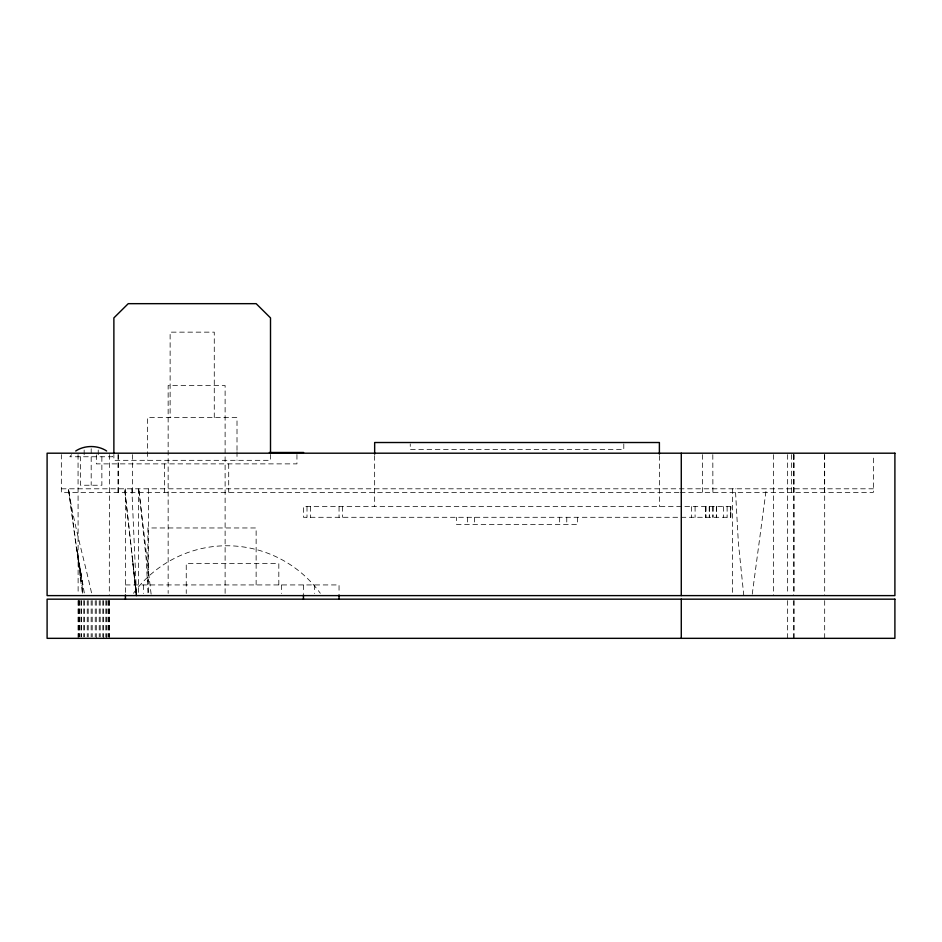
<?xml version="1.0" encoding="UTF-8"?>
<svg xmlns="http://www.w3.org/2000/svg" width="942" height="942" viewBox="0 0 942 942"><rect width="100%" height="100%" fill="white"/><g stroke="black" fill="none" stroke-linecap="round" stroke-linejoin="round"><path stroke-width="0.71" stroke-dasharray="4.71 3.53" d="M752.246 594.167L766.293 488.804M71.639 454.692L69.826 456.764L112.545 456.764L109.825 453.655M82.708 593.213L82.708 583.593L78.669 565.33L81.024 573.796L79.858 574.302L82.708 589.598M61.336 488.804L873.352 488.804M678.958 492.36L61.336 492.36L61.336 454.621M680.418 492.36L873.352 492.36L873.352 454.621M730.815 506.608L303.442 506.608L303.442 517.288L730.815 517.288L730.792 506.608L730.698 517.288M125.427 584.935L339.049 584.935L339.049 593.472M80.188 568.897L81.283 581.956L82.708 583.593M91.515 592.836C83.873 558.123 73.77 524.082 68.46 488.804L82.708 595.615M84.309 592.942L76.62 548.091L68.46 488.804M135.825 593.26L132.221 556.169L136.072 593.071M134.989 583.946L135.907 590.528M135.554 589.727L136.001 593.177M151.12 594.167L138.792 488.804L146.163 558.889L147.976 592.836M136.484 594.155L124.65 488.804L136.249 593.06M743.791 595.615L738.328 542.203L735.372 488.804M131.833 488.804L136.531 595.615M81.024 573.796L81.283 581.956M824.686 454.645L824.686 595.615M824.686 600.619L824.686 638.335M824.568 454.645L824.568 492.36M794.165 454.668L794.165 594.143M794.165 600.619L794.165 638.335M793.482 454.645L793.482 492.36M793.352 454.645L793.352 595.615M793.352 600.619L793.352 638.335M791.374 454.621L791.374 492.36M787.653 454.621L787.653 594.143M787.653 600.619L787.653 638.335M773.417 454.621L773.417 595.615M732.57 488.804L732.57 595.615M730.556 506.608L730.556 517.288M727.13 506.608L727.13 517.288M723.574 506.608L723.574 517.288M716.45 506.608L716.497 517.288M716.344 506.608L716.32 517.288M713.012 506.608L712.976 517.288M712.811 454.645L712.894 492.36M712.894 506.608L712.894 517.288M709.42 506.608L709.42 517.288M709.196 506.608L709.279 517.288M705.876 506.608L705.864 517.288M705.817 506.608L705.829 517.288M705.629 506.608L705.629 517.288M702.449 454.621L702.449 492.36M695.09 506.608L695.09 517.288M691.534 506.608L691.534 517.288M659.388 455.622L659.388 506.608M623.792 443.941L623.792 449.64L410.253 449.64L410.253 443.941M577.576 517.288L577.576 524.411L456.599 524.411L456.599 517.288M566.766 517.288L566.766 524.411M559.666 517.288L559.666 524.411M474.356 517.288L474.356 524.411M467.409 517.288L467.409 524.411M374.657 455.622L374.657 506.608M342.617 506.608L342.617 517.288M339.049 506.608L339.049 517.288M314.416 584.935L314.416 593.472M310.566 506.608L310.566 517.288M307.01 506.608L307.01 517.288M303.442 584.935L303.442 593.472M296.942 454.539L296.942 463.876L96.331 463.876L96.331 454.539M281.611 584.935L281.611 593.472M278.82 584.935L278.82 563.575L186.245 563.575L186.245 593.472M270.507 454.444L270.507 460.32L113.876 460.32L113.876 454.444M256.13 584.935L256.13 527.967L147.894 527.967L147.894 584.935M237.007 450.347L237.007 417.589L147.388 417.589L147.388 450.347M237.007 451.771L237.007 460.32M228.706 463.876L228.706 492.36M225.114 593.366L225.114 385.549L168.147 385.549L168.147 593.366M214.27 417.589L214.27 332.149L170.125 332.149L170.125 417.589M164.567 463.876L164.567 492.36M148.424 488.804L148.424 595.615M147.388 451.771L147.388 460.32M143.525 584.935L143.525 593.472M138.403 488.804L138.403 595.615M132.551 454.621L132.551 492.36M125.427 488.804L125.427 595.615M118.268 454.621L118.268 492.36M118.056 454.621L118.056 492.36M109.39 454.645L109.307 595.615M109.307 600.619L109.307 636.886M109.178 600.619L109.178 638.335M108.389 600.619L108.389 636.886M107.977 600.619L107.977 636.886M106.47 600.619L106.47 638.335M105.822 600.619L105.822 636.886M103.667 600.619L103.667 638.335M102.831 600.619L102.831 636.886M101.866 456.764L101.866 485.236L80.506 485.236L80.506 456.764M100.205 600.619L100.205 636.886M99.228 600.619L99.228 636.886M98.227 450.029L98.227 456.764M96.284 600.619L96.284 638.335M95.236 600.619L95.236 636.886M92.198 600.619L92.198 636.886M91.186 448.686L91.186 485.236M91.15 600.619L91.15 636.886M88.218 600.619L88.218 636.886M87.241 600.619L87.241 636.886M84.615 600.619L84.615 636.886M84.156 450.029L84.156 456.764M83.767 600.619L83.767 636.886M81.624 600.619L81.624 636.886M80.977 600.619L80.977 636.886M79.458 600.619L79.458 636.886M79.057 600.619L79.057 636.886M78.268 600.619L78.268 636.886M78.056 454.645L78.127 594.155M78.127 600.619L78.127 638.335M133.493 593.283A115.572 115.572 0 0 1 320.315 593.283M79.34 563.999L77.845 559.159L80.306 571.57L76.62 548.091L79.34 563.999"/><path stroke-width="1.41" d="M75.713 451.018C84.568 445.06 97.803 445.06 106.658 451.018M269.365 452.49L303.618 452.49M136.154 594.331L136.531 595.615M681.278 453.196L681.278 595.615M681.278 599.171L681.278 638.335M659.388 454.174L659.388 442.516L374.657 442.516L374.657 454.174M339.049 594.897L339.049 599.171M303.442 594.897L303.442 599.171M270.507 452.972L270.507 317.901L256.153 303.665L128.242 303.665L113.876 317.901L113.876 452.972M125.427 594.897L125.427 599.171M894.9 453.196L47.1 453.196L47.1 595.615L894.9 595.615L894.9 453.196M894.9 599.171L47.1 599.171L47.1 638.335L894.9 638.335L894.9 599.171"/></g></svg>
